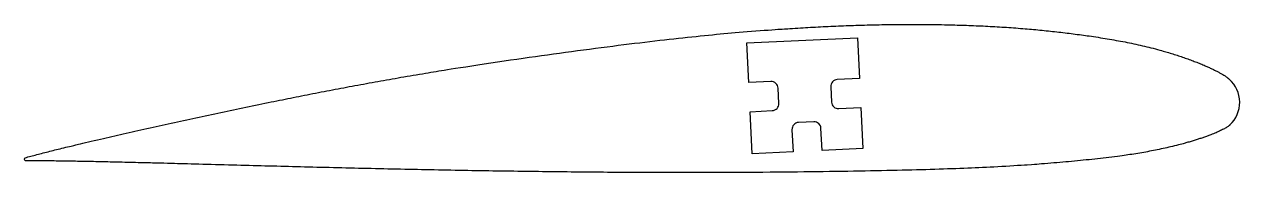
# Model space of a CAD drawing. Header units: inches. Extents: x -4.38 to 4.44, y -0.13 to 0.95.
import ezdxf

# ---------------------------------------------------------------- set-up
doc = ezdxf.new("R2010")
doc.units = ezdxf.units.IN
doc.header["$MEASUREMENT"] = 0

msp = doc.modelspace()

# ---------------------------------------------------------------- linework, layer by layer
msp.add_lwpolyline([(1.4002, 0.1951, 0.414214), (1.3479, 0.2427), (1.2373, 0.2375, 0.414214), (1.1897, 0.1852), (1.1972, 0.0246), (0.9006, 0.0107), (0.8863, 0.3154), (1.0469, 0.323, 0.414214), (1.0945, 0.3753), (1.0893, 0.4859, 0.414214), (1.037, 0.5335), (0.8764, 0.5259), (0.8629, 0.813), (1.6652, 0.8507), (1.6791, 0.5555), (1.5186, 0.5479, 0.414214), (1.471, 0.4956), (1.4762, 0.385, 0.414214), (1.5285, 0.3374), (1.689, 0.345), (1.703, 0.0484), (1.4077, 0.0345)], format="xyb", close=True)
for centre, radius, start, end in [((4.214, 0.3826), 0.223, 312.94442, 48.45182), ((-4.3661, -0.0286), 0.0118, 116.57563, 256.28698)]:
    msp.add_arc(centre, radius, start, end)
for points, knots in [([(-4.3714, -0.018), (-3.9511, 0.0987), (-2.7833, 0.349), (-1.7501, 0.5784), (0.2545, 0.8426), (0.8929, 0.9018), (1.6368, 0.9484), (2.2696, 0.9517), (2.8545, 0.9271), (3.5221, 0.848), (3.9706, 0.7547), (4.308, 0.6046), (4.3618, 0.5495)], [0, 0, 0, 0, 0, 0.261132, 0.368295, 0.468292, 0.558992, 0.639325, 0.717303, 0.792127, 0.862469, 1, 1, 1, 1, 1]), ([(4.3659, 0.2194), (4.3126, 0.1677), (3.9665, 0.0446), (3.5133, -0.0225), (2.7276, -0.0881), (1.6613, -0.1242), (-0.9641, -0.1594), (-3.447, -0.0401), (-4.369, -0.0401)], [0, 0, 0, 0, 0, 0.178729, 0.271398, 0.382828, 0.528394, 1, 1, 1, 1, 1])]:
    msp.add_open_spline(points, degree=4, knots=knots)

doc.saveas('drawing.dxf')
